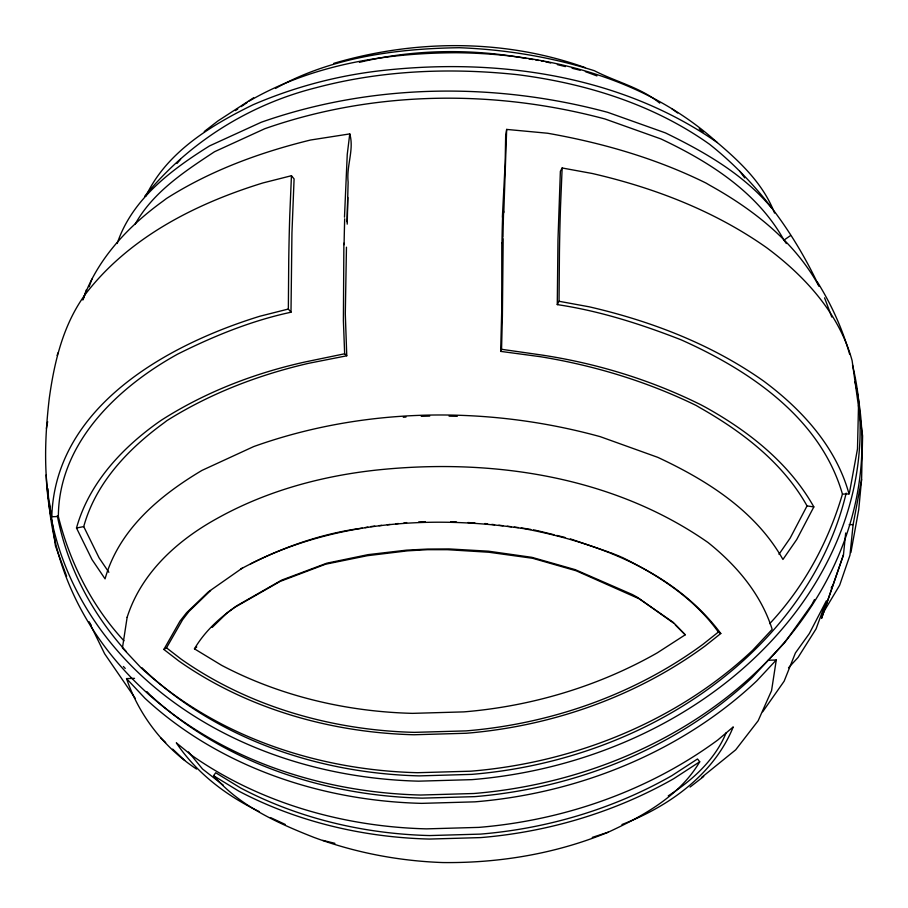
<?xml version="1.0" encoding="UTF-8"?>
<svg xmlns="http://www.w3.org/2000/svg" width="908" height="908" viewBox="0 0 908 908"><rect width="100%" height="100%" fill="white"/><g stroke="black" fill="none" stroke-linecap="round" stroke-linejoin="round"><path stroke-width="1.36" d="M58.362 516.538C58.634 443.172 117.597 387.296 177.605 354.154C213.698 336.085 251.425 320.683 290.991 312.227L288.347 309.038L288.744 259.677A332.669 24.482 88.4 0 1 289.766 215.48L291.445 175.721L262.968 182.928C195.787 203.63 129.413 237.136 85.647 293.863C63.242 324.292 54.401 361.418 49.293 398.226C44.708 437.157 43.402 476.643 51.336 515.245L51.79 516.731L58.362 516.538C69.837 562.381 91.731 606.011 123.942 640.764M290.991 312.227L291.945 232.993L294.09 178.921L291.445 175.721M769.712 623.648C803.898 587.147 828.391 542.019 842.442 494.111C820.537 418.1 749.577 370.351 680.943 339.751C640.969 324.167 599.802 310.933 557.274 304.611L557.977 239.814L560.372 171.306L562.143 167.98L592.322 173.507C654.214 187.786 714.551 210.928 766.692 247.736C805.078 276.225 839.162 313.578 852.113 360.612L862.6 435.863L861.59 479.56L858.707 509.774L850.887 552.552M557.274 304.611L559.044 301.286L559.442 251.936A332.669 24.482 88.4 0 1 560.474 207.739L562.143 167.98M343.882 243.208L343.394 320.706L344.654 353.779L346.765 355.788L308.504 363.336C258.644 374.879 210.35 393.334 166.913 420.62L163.837 422.98C128.142 449.017 95.715 482.988 83.729 526.595L99.097 557.875L108.858 572.29M501.784 242.754L501.761 309.356L500.66 351.385L540.408 356.708C594.354 365.515 647.029 381.485 696.186 405.479L699.841 407.647C742.301 431.754 782.821 462.592 807.042 505.904L813.84 506.914L796.759 539.488L782.934 559.464C755.513 510.852 707.06 480.355 657.823 457.36L600.199 436.657C487.426 405.615 364.199 407.045 253.684 446.577L201.973 470.401C159.683 495.552 118.914 529.568 105.067 578.861L92.06 559.657L76.499 528.013C88.78 483.805 121.229 448.756 157.822 422.64L161.329 420.211C205.299 392.108 254.478 373.12 305.338 361.917L344.654 353.779M144.826 196.105C188.421 142.647 248.962 104.568 315.859 87.77C381.451 70.245 450.425 67.498 517.742 74.706C585.637 83.388 653.181 104.227 709.432 144.19C756.852 181.657 793.41 231.688 818.971 286.122C794.636 241.823 753.685 209.714 710.17 185.504L706.015 183.064C656.064 158.378 602.31 142.885 547.581 133.238L506.664 129.413L503.792 212.642M503.18 238.645L502.385 316.154L501.556 349.296L500.66 351.385M346.459 247.192L345.301 313.827L346.765 355.788M858.514 405.206L857.492 448.892L849.536 492.408L849.014 493.918L842.442 494.111M347.049 221.836L348.139 182.122C346.254 166.016 354.336 149.434 349.762 133.907L310.502 140.025C259.938 152.408 210.599 170.466 166.482 198.5L162.975 201.156C128.346 226.149 97.111 259.143 82.844 300.049M344.484 217.194L347.253 154.417L349.762 133.907M502.374 217.398L505.166 162.918L505.665 135.78L506.664 129.413M51.79 516.731C55.184 406.932 166.766 344.915 259.87 316.234L288.347 309.038M843.453 554.89L821.536 618.393L843.453 554.89L845.7 532.985M861.59 479.56L853.111 524.586L849.967 555.185L839.662 585.206L822.353 614.137M768.27 660.23L776.272 660.003L771.562 690.648L758.157 720.759L735.684 749.838L701.589 777.464M46.41 428.44L47.659 421.641M83.343 298.687L86.464 289.607M57.113 355.448L58.033 352.815M89.109 286.78L91.924 279.119M117.2 243.48C132.046 199.068 171.419 169.717 209.521 145.916L261.22 122.262C372.064 83.264 494.678 81.879 607.736 112.342L665.371 132.874C704.619 151.999 743.561 174.166 771.823 208.261M145.938 196.026C166.754 152.101 210.781 125.452 252.969 104.795C295.145 86.612 339.785 74.899 385.469 70.177C499.559 58.01 621.605 75.739 717.309 142.579C740.429 162.157 763.549 184.222 774.535 213.085M814.465 599.575L811.922 604.467L784.852 642.455L752.165 677.493A401.813 327.527 -7.6 0 1 474.623 796.645L422.22 798.143A401.813 327.527 -7.6 0 1 149.854 694.722L146.982 691.658M807.042 505.904L790.164 538.104L778.985 554.255M726.184 732.745C714.982 759.871 692.452 780.222 668.265 795.851M250.426 563.97C334.473 521.192 432.628 514.995 524.642 528.762C597.975 542.644 674.678 571.722 720.804 633.512L705.289 645.838A400.587 326.528 -7.6 0 1 466.235 733.255L414.003 734.754A400.587 326.528 -7.6 0 1 178.694 660.899L163.86 649.447L179.977 621.151L186.571 612.752L208.386 591.846L242.663 567.852M163.86 649.447L166.504 647.847L182.599 619.721L189 611.39L210.588 590.563M831.172 588.009L833.306 584.446M699.716 761.789C679.57 796.134 643.148 815.952 608.235 832.193C555.912 853.736 499.207 863.213 442.741 862.555C398.635 860.977 354.994 852.635 313.601 837.267C277.133 822.875 239.746 806.032 213.55 775.704L215.718 772.753L240.665 788.008A389.26 317.301 -7.6 0 0 429.643 835.564L480.4 834.111A389.26 317.301 -7.6 0 0 671.841 775.67L697.514 758.975L699.716 761.789L673.85 778.621A392.869 320.24 -7.6 0 1 480.638 837.596L429.416 839.06A392.869 320.24 -7.6 0 1 238.691 791.072L213.55 775.704M194.448 648.834C204.289 632.082 218.839 618.359 234.752 607.361L280.163 581.404L325.609 564.209L367.263 555.719L407.499 550.85L427.509 549.692L447.576 549.703L488.833 552.246L532.599 558.284L576.183 570.78L639.209 598.815L673.35 622.423L685.245 634.794L657.29 652.841A393.346 320.626 -7.6 0 1 463.84 711.883L412.55 713.359A393.346 320.626 -7.6 0 1 221.586 665.303L194.448 648.834L196.752 646.984M135.054 224.355C152.884 192.156 184.585 171.453 214.538 151.727L264.784 128.72C373.642 90.516 493.963 89.188 605 118.982L661.001 138.958C709.398 161.862 757.227 192.008 783.967 240.109L786.351 243.537M176.992 163.474L180.567 159.32M788.507 667.811L798.087 657.415L816.076 628.881L826.371 600.79L809.312 633.591L795.408 652.977L784.149 681.193L762.709 711.759M776.272 660.003L756.863 680.796A408.191 332.725 -7.6 0 1 474.918 801.843L421.687 803.364A408.191 332.725 -7.6 0 1 144.985 698.297L126.53 678.594L134.532 678.355M212.188 627.417L227.193 612.832L236.602 605.886L281.786 580.064L326.778 563.198L368.069 554.64L406.546 550.146L427.759 549.056L449.029 548.931L488.481 551.19L531.884 557.33L575.218 569.656L632.422 594.57L637.473 597.339L673.327 622.922M720.804 633.512L718.387 632.059L703.053 644.249A396.989 323.6 -7.6 0 1 466.144 730.883L414.377 732.359A396.989 323.6 -7.6 0 1 181.18 659.174L166.504 647.847M204.266 131.535L217.931 120.946L253.627 97.78M690.069 787.054L703.734 776.465M235.456 110.594L237.76 109.005M241.222 106.611L246.987 102.615M249.291 101.015C311.671 64.854 384.765 53.005 456.032 52.732C549.374 53.549 646.757 78.746 717.309 142.579M783.967 240.109L790.459 235.626M275.487 88.439C330.943 57.272 396.626 48.578 459.448 47.715C505.166 49.52 550.77 56.864 594.4 70.733C615.93 81.89 640.719 87.486 659.741 103.137M240.688 569.032C278.574 548.75 319.537 533.791 362.281 528.127M621.946 824.532C668.674 806.565 713.858 774.603 733.255 726.899L717.853 739.952A400.587 326.528 -7.6 0 1 478.8 827.381L426.556 828.868A400.587 326.528 -7.6 0 1 191.248 755.025L176.311 742.835C196.775 773.298 226.58 795.828 259.37 811.639M592.288 837.392L608.235 832.193M333.758 63.367C415.387 39.282 504.712 38.828 585.206 67.635M359.443 62.323C413.912 49.168 471.241 48.442 526.288 58.464M76.499 528.013L83.729 526.595M365.073 527.605L367.865 527.094M370.646 526.583L374.811 526.118M378.965 525.664L381.735 525.357M387.285 524.745L390.054 524.438M395.593 523.825L398.374 523.519M403.912 522.906L406.682 522.588M403.3 417.26L406.001 417.044M418.667 521.952L425.296 521.646M421.267 416.329L429.722 416.091M849.162 524.688L853.111 524.586M449.074 416.148L457.28 416.318M450.856 521.669L456.52 521.964M467.836 522.554L474.907 522.917M484.804 523.53L487.607 523.859M491.807 524.37L494.61 524.711M498.821 525.221L503.021 525.721M507.231 526.231L511.431 526.742M514.234 527.083L518.445 527.582M521.249 527.923L530.805 529.432M501.556 349.296L542.416 355.13C597.385 363.541 651.036 379.998 700.862 404.775L705.017 406.988C748.442 431.062 789.177 463.012 813.84 506.914M529.012 58.907L533.098 59.565M535.822 60.019L538.546 60.461M541.27 60.904L543.994 61.347M559.044 301.286L589.224 306.813C651.115 321.091 711.452 344.234 763.594 381.042C801.98 409.531 836.064 446.895 849.014 493.918M533.507 529.897L536.208 530.363M545.333 61.676L550.679 62.992M557.364 64.627L565.4 66.602M572.085 68.248L580.11 70.222M537.57 530.703L554.005 534.744M556.752 535.414L564.969 537.434M322.794 840.365L334.916 843.339M585.399 71.63L596.931 75.909M570.417 538.909L609.223 552.212M610.562 552.666L620.187 556.536M285.18 824.407L270.425 817.552M621.39 557.024C658.413 575.218 693.962 598.054 718.387 632.059M196.571 769.065C164.144 747.715 139.003 715.379 126.53 678.594M671.954 108.824L677.629 112.989M223.368 785.261L202.529 769.019L188.478 751.903M685.245 634.794L675.302 624.942M699.217 128.811L703.087 132.091M160.659 737.852L165.665 742.54M172.668 749.1L184.687 760.359M123.386 666.472L125.247 668.447M739.872 171.306L744.719 177.911M135.405 698.592L104.613 653.749L89.029 621.878L91.322 625.442M824.566 297.858L831.785 317.028M66.647 576.262L55.433 545.901L49.486 502.794M846.165 493.112A401.813 327.527 -7.6 0 1 471.649 774.376L419.246 775.886A401.813 327.527 -7.6 0 1 141.818 667.664M126.439 651.728A401.813 327.527 -7.6 0 1 57.318 515.676M344.087 244.695A302.148 21.52 88.5 0 1 344.677 218.805M502.975 237.226A302.148 22.961 88.3 0 1 503.599 211.11M854.995 381.61A408.271 332.793 -7.6 0 1 473.794 793.513L420.563 795.033A408.271 332.793 -7.6 0 1 48.033 488.788M852.499 364.993A408.271 332.793 -7.6 0 1 471.944 779.643L418.713 781.164A408.271 332.793 -7.6 0 1 46.183 474.918M817.177 281.707A408.271 332.793 -7.6 0 1 849.616 354.097M347.809 197.501A285.975 1.351 -88.5 0 1 347.219 224.14M501.988 243.389A285.975 42.914 85.2 0 1 502.567 218.079M127.143 617.281L122.444 647.926L140.899 667.641A408.191 332.725 -7.6 0 0 417.601 772.708L470.821 771.187A408.191 332.725 -7.6 0 0 752.777 650.139L772.175 629.346C760.995 594.07 736.547 565.298 708.013 542.507C612.31 475.667 490.263 457.95 376.173 470.106C320.683 476.178 265.692 491.251 216.819 518.616C177.162 540.521 141.251 572.948 127.143 617.281"/></g></svg>
